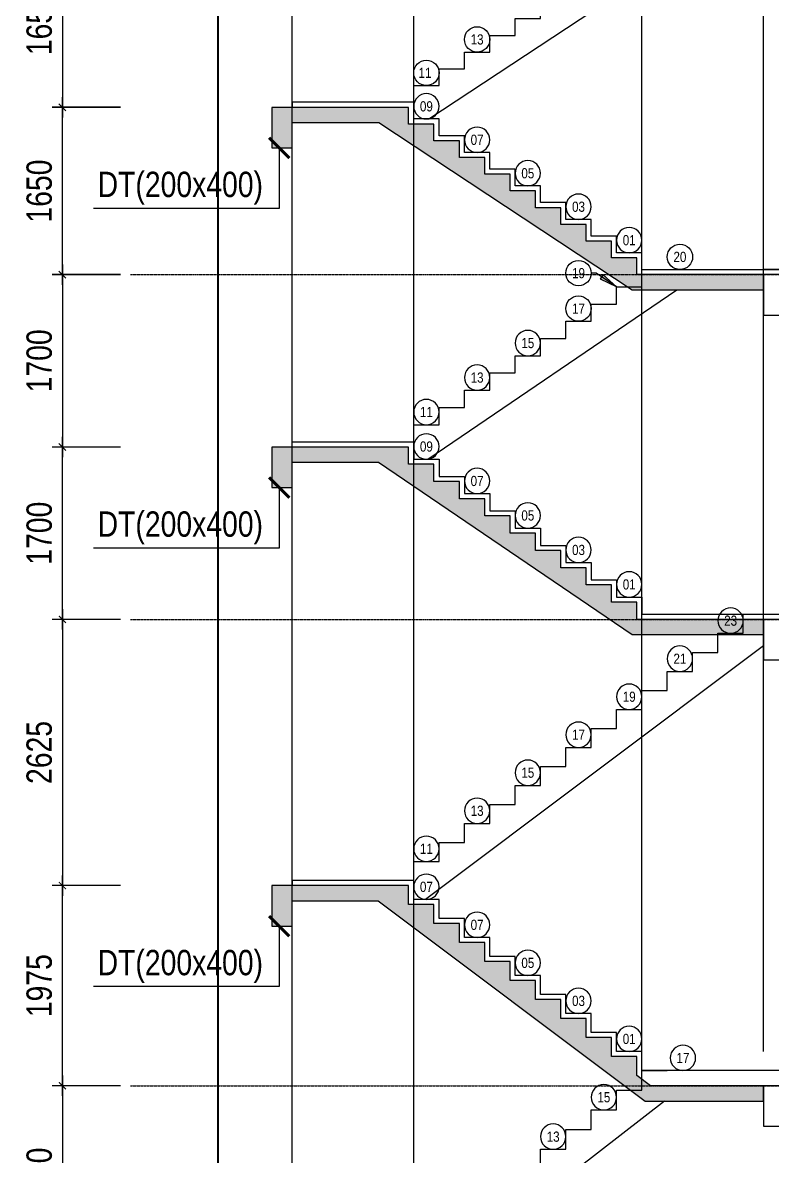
# Model space of a CAD drawing. Header units: millimetres. Extents: x 379264 to 1158416, y -283062 to 356890.
# Drawn here: x 906837 to 910533, y -25434 to -19844 of the extents above; entities that cross this region are included whole.
import ezdxf
from ezdxf.enums import TextEntityAlignment as Align

# ---------------------------------------------------------------- set-up
doc = ezdxf.new("R2010")
doc.units = ezdxf.units.MM
for name, pattern in [('BLOCK C - CHI TIET THANG 7 - 15T$0$HIDDEN', [0.375, 0.25, -0.125]), ('CENTER', [2, 1.25, -0.25, 0.25, -0.25]), ('DASHED2', [0.375, 0.25, -0.125])]:
    doc.linetypes.add(name, pattern=pattern)
for name, color, linetype in [('01PM. TEXT A', 3, 'Continuous'), ('05PM. FRAME', 4, 'Continuous'), ('11PM. DIM', 2, 'Continuous'), ('12PM. GRID', 8, 'CENTER'), ('13PM. HATCH', 8, 'Continuous'), ('BLOCK C - CHI TIET THANG 7 - 15T$0$Lat san', 5, 'Continuous'), ('BLOCK C - CHI TIET THANG 7 - 15T$0$Number Step', 94, 'Continuous')]:
    doc.layers.add(name, color=color, linetype=linetype)
doc.styles.add('[PMDC2013]STYLE', font='arial.ttf', dxfattribs={"width": 0.8})
doc.styles.add('BLOCK C - CHI TIET THANG 7 - 15T$0$VNI-HelveC', font='VHELVCN_0.TTF')
doc.styles.add('BLOCK C - CHI TIET THANG 7 - 15T$0$VNI-HelveCB', font='VHELVCB_0.TTF')
doc.dimstyles.new('BLOCK A - CHI TIET THANG 1$0$Dim 50 (A1-A2)', dxfattribs={"dimscale": 50, "dimtxt": 2.5, "dimasz": 0.7, "dimexe": 1, "dimexo": 1, "dimgap": 1, "dimtad": 1, "dimdec": 0, "dimzin": 12, "dimdsep": 46, "dimtxsty": '[PMDC2013]STYLE', "dimblk": 'ARCHTICK', "dimcen": 0, "dimdle": 1, "dimclrd": 2, "dimclre": 2, "dimclrt": 4, "dimadec": 0, "dimazin": 0, "dimtfac": 1, "dimtdec": 0, "dimtix": 1, "dimtmove": 2, "dimatfit": 3, "dimldrblk": 'ARCHTICK', "dimfxl": 1, "dimtolj": 1, "dimtzin": 0, "dimarcsym": 0})
doc.dimstyles.new('BLOCK C - CHI TIET THANG 7 - 15T$0$Dim 50 (A1-A2)', dxfattribs={"dimscale": 50, "dimtxt": 2, "dimasz": 0.7, "dimexe": 0, "dimexo": 1, "dimgap": 1, "dimtad": 1, "dimdec": 0, "dimzin": 12, "dimdsep": 46, "dimtxsty": 'BLOCK C - CHI TIET THANG 7 - 15T$0$VNI-HelveC', "dimblk": 'BLOCK C - CHI TIET THANG 7 - 15T$0$_Dot', "dimcen": 1, "dimclrd": 256, "dimclre": 256, "dimclrt": 3, "dimadec": 0, "dimazin": 0, "dimtfac": 1, "dimtdec": 0, "dimtix": 1, "dimtmove": 2, "dimatfit": 3, "dimldrblk": 'BLOCK C - CHI TIET THANG 7 - 15T$0$HTT Arrow 30', "dimfxl": 1, "dimtfill": 1, "dimtolj": 1, "dimtzin": 0, "dimarcsym": 0})
pattern_1 = [(82.5, (739288.878, 49119.328), (-26.803601, 25.1065117), [0, -28.956, 0, -32.385, 0, -30.95625]), (52.5, (739288.88, 49119.33), (-14.17582, 61.854964), [0, -15.621, 0, -26.0985, 0, -10.00125]), (12.5, (739272.31, 49102.76), (41.872487, 42.0249234), [0, -9.525, 0, -34.29, 0, -44.7675]), (2.5, (739272.31, 49102.76), (28.671083, 52.316309), [0, -4.7625, 0, -22.479, 0, -25.7175])]

# ---------------------------------------------------------------- blocks, each defined once
blk = doc.blocks.new('BLOCK C - CHI TIET THANG 7 - 15T$0$Number Step')
at = {"color": 0, "linetype": 'ByBlock'}
blk.add_circle((0, 0), 2.5, dxfattribs=at)
at = {"color": 0, "linetype": 'ByBlock', "lineweight": -2, "style": 'BLOCK C - CHI TIET THANG 7 - 15T$0$VNI-HelveCB'}
blk.add_attdef('TEXT', text='', height=2, dxfattribs=at).set_placement((0, 0), align=Align.MIDDLE)
blk = doc.blocks.new('BLOCK C - CHI TIET THANG 7 - 15T$0$_Dot')
at = {"color": 0, "linetype": 'ByBlock', "lineweight": -2}
blk.add_line((-0.5, 0), (-1, 0), dxfattribs=at)
at = {"color": 0, "linetype": 'ByBlock', "const_width": 0.5}
blk.add_lwpolyline([(-0.25, 0, 1), (0.25, 0, 1)], format="xyb", close=True, dxfattribs=at)
blk = doc.blocks.new('BLOCK C - CHI TIET THANG 7 - 15T$0$HTT Arrow 30')
blk.add_hatch(color=256).paths.add_polyline_path([(-2.5, 0.375), (-2.5, -0.375), (0, 0)])
at = {"color": 0, "linetype": 'ByBlock', "lineweight": -2}
for p, q in [((0, 0), (-2.5, 0.375)), ((-2.5, -0.375), (-2.5, 0.375)), ((0, 0), (-2.5, -0.375))]:
    blk.add_line(p, q, dxfattribs=at)
blk = doc.blocks.new('_ArchTick')
at = {"color": 0, "linetype": 'ByBlock', "const_width": 0.15}
blk.add_lwpolyline([(-0.5, -0.5), (0.5, 0.5)], dxfattribs=at)
blk = doc.blocks.new('*D1022')
at = {"layer": '11PM. DIM', "color": 2, "lineweight": -2, "transparency": 16777216}
for p, q in [((907032.7, -25036.5), (907032.7, -26056.6)), ((907319.1, -25086.5), (906982.7, -25086.5)), ((907319.1, -26006.6), (906982.7, -26006.6))]:
    blk.add_line(p, q, dxfattribs=at)
at = {"layer": 'Defpoints', "color": 0, "transparency": 16777216}
for p in [(907369.1, -25086.5), (907032.7, -26006.6), (907369.1, -26006.6)]:
    blk.add_point(p, dxfattribs=at)
at = {"layer": '11PM. DIM', "color": 2, "lineweight": -2, "transparency": 16777216, "xscale": 35, "yscale": 35, "zscale": 35}
for p, rotation in [((907032.7, -25086.5), 90), ((907032.7, -26006.6), 270)]:
    blk.add_blockref('_ArchTick', p, dxfattribs=dict(at, rotation=rotation))
at = {"layer": '11PM. DIM', "color": 4, "transparency": 16777216, "insert": (906918.9, -25546.6), "char_height": 125, "attachment_point": 5, "rotation": 90, "style": '[PMDC2013]STYLE'}
blk.add_mtext('\\A1;1840', dxfattribs=at)
blk = doc.blocks.new('*D1023')
at = {"layer": '11PM. DIM', "color": 2, "lineweight": -2, "transparency": 16777216}
for p, q in [((907032.7, -25136.5), (907032.7, -24049)), ((907319.1, -24099), (906982.7, -24099)), ((907319.1, -25086.5), (906982.7, -25086.5))]:
    blk.add_line(p, q, dxfattribs=at)
at = {"layer": 'Defpoints', "color": 0, "transparency": 16777216}
for p in [(907032.7, -24099), (907369.1, -24099), (907369.1, -25086.5)]:
    blk.add_point(p, dxfattribs=at)
at = {"layer": '11PM. DIM', "color": 2, "lineweight": -2, "transparency": 16777216, "xscale": 35, "yscale": 35, "zscale": 35}
for p, rotation in [((907032.7, -24099), 90), ((907032.7, -25086.5), 270)]:
    blk.add_blockref('_ArchTick', p, dxfattribs=dict(at, rotation=rotation))
at = {"layer": '11PM. DIM', "color": 4, "transparency": 16777216, "insert": (906918.9, -24592.8), "char_height": 125, "attachment_point": 5, "rotation": 90, "style": '[PMDC2013]STYLE'}
blk.add_mtext('\\A1;1975', dxfattribs=at)
blk = doc.blocks.new('*D1024')
at = {"layer": '11PM. DIM', "color": 2, "lineweight": -2, "transparency": 16777216}
for p, q in [((907032.7, -22736.5), (907032.7, -24149)), ((907319.1, -22786.5), (906982.7, -22786.5)), ((907319.1, -24099), (906982.7, -24099))]:
    blk.add_line(p, q, dxfattribs=at)
at = {"layer": 'Defpoints', "color": 0, "transparency": 16777216}
for p in [(907369.1, -22786.5), (907032.7, -24099), (907369.1, -24099)]:
    blk.add_point(p, dxfattribs=at)
at = {"layer": '11PM. DIM', "color": 2, "lineweight": -2, "transparency": 16777216, "xscale": 35, "yscale": 35, "zscale": 35}
for p, rotation in [((907032.7, -22786.5), 90), ((907032.7, -24099), 270)]:
    blk.add_blockref('_ArchTick', p, dxfattribs=dict(at, rotation=rotation))
at = {"layer": '11PM. DIM', "color": 4, "transparency": 16777216, "insert": (906918.9, -23442.8), "char_height": 125, "attachment_point": 5, "rotation": 90, "style": '[PMDC2013]STYLE'}
blk.add_mtext('\\A1;2625', dxfattribs=at)
blk = doc.blocks.new('*D1025')
at = {"layer": '11PM. DIM', "color": 2, "lineweight": -2, "transparency": 16777216}
for p, q in [((907032.7, -22836.5), (907032.7, -21886.5)), ((907319.1, -21936.5), (906982.7, -21936.5)), ((907319.1, -22786.5), (906982.7, -22786.5))]:
    blk.add_line(p, q, dxfattribs=at)
at = {"layer": 'Defpoints', "color": 0, "transparency": 16777216}
for p in [(907032.7, -21936.5), (907369.1, -21936.5), (907369.1, -22786.5)]:
    blk.add_point(p, dxfattribs=at)
at = {"layer": '11PM. DIM', "color": 2, "lineweight": -2, "transparency": 16777216, "xscale": 35, "yscale": 35, "zscale": 35}
for p, rotation in [((907032.7, -21936.5), 90), ((907032.7, -22786.5), 270)]:
    blk.add_blockref('_ArchTick', p, dxfattribs=dict(at, rotation=rotation))
at = {"layer": '11PM. DIM', "color": 4, "transparency": 16777216, "insert": (906918.9, -22361.5), "char_height": 125, "attachment_point": 5, "rotation": 90, "style": '[PMDC2013]STYLE'}
blk.add_mtext('\\A1;1700', dxfattribs=at)
blk = doc.blocks.new('*D1026')
at = {"layer": '11PM. DIM', "color": 2, "lineweight": -2, "transparency": 16777216}
for p, q in [((907032.7, -21036.5), (907032.7, -21986.5)), ((907319.1, -21086.5), (906982.7, -21086.5)), ((907319.1, -21936.5), (906982.7, -21936.5))]:
    blk.add_line(p, q, dxfattribs=at)
at = {"layer": 'Defpoints', "color": 0, "transparency": 16777216}
for p in [(907369.1, -21086.5), (907032.7, -21936.5), (907369.1, -21936.5)]:
    blk.add_point(p, dxfattribs=at)
at = {"layer": '11PM. DIM', "color": 2, "lineweight": -2, "transparency": 16777216, "xscale": 35, "yscale": 35, "zscale": 35}
for p, rotation in [((907032.7, -21086.5), 90), ((907032.7, -21936.5), 270)]:
    blk.add_blockref('_ArchTick', p, dxfattribs=dict(at, rotation=rotation))
at = {"layer": '11PM. DIM', "color": 4, "transparency": 16777216, "insert": (906918.9, -21511.5), "char_height": 125, "attachment_point": 5, "rotation": 90, "style": '[PMDC2013]STYLE'}
blk.add_mtext('\\A1;1700', dxfattribs=at)
blk = doc.blocks.new('*D1027')
at = {"layer": '11PM. DIM', "color": 2, "lineweight": -2, "transparency": 16777216}
for p, q in [((907032.7, -19386.5), (907032.7, -20311.5)), ((907319.1, -19436.5), (906982.7, -19436.5)), ((907319.1, -20261.5), (906982.7, -20261.5))]:
    blk.add_line(p, q, dxfattribs=at)
at = {"layer": 'Defpoints', "color": 0, "transparency": 16777216}
for p in [(907369.1, -19436.5), (907032.7, -20261.5), (907369.1, -20261.5)]:
    blk.add_point(p, dxfattribs=at)
at = {"layer": '11PM. DIM', "color": 2, "lineweight": -2, "transparency": 16777216, "xscale": 35, "yscale": 35, "zscale": 35}
for p, rotation in [((907032.7, -19436.5), 90), ((907032.7, -20261.5), 270)]:
    blk.add_blockref('_ArchTick', p, dxfattribs=dict(at, rotation=rotation))
at = {"layer": '11PM. DIM', "color": 4, "transparency": 16777216, "insert": (906918.9, -19849), "char_height": 125, "attachment_point": 5, "rotation": 90, "style": '[PMDC2013]STYLE'}
blk.add_mtext('\\A1;1650', dxfattribs=at)
blk = doc.blocks.new('*D1028')
at = {"layer": '11PM. DIM', "color": 2, "lineweight": -2, "transparency": 16777216}
for p, q in [((907032.7, -21136.8), (907032.7, -20212)), ((907319.1, -20262), (906982.7, -20262)), ((907319.1, -21086.8), (906982.7, -21086.8))]:
    blk.add_line(p, q, dxfattribs=at)
at = {"layer": 'Defpoints', "color": 0, "transparency": 16777216}
for p in [(907032.7, -20262), (907369.1, -20262), (907369.1, -21086.8)]:
    blk.add_point(p, dxfattribs=at)
at = {"layer": '11PM. DIM', "color": 2, "lineweight": -2, "transparency": 16777216, "xscale": 35, "yscale": 35, "zscale": 35}
for p, rotation in [((907032.7, -20262), 90), ((907032.7, -21086.8), 270)]:
    blk.add_blockref('_ArchTick', p, dxfattribs=dict(at, rotation=rotation))
at = {"layer": '11PM. DIM', "color": 4, "transparency": 16777216, "insert": (906918.9, -20674.4), "char_height": 125, "attachment_point": 5, "rotation": 90, "style": '[PMDC2013]STYLE'}
blk.add_mtext('\\A1;1650', dxfattribs=at)

msp = doc.modelspace()

# ---------------------------------------------------------------- hatches: boundary and pattern name
at = {"layer": '13PM. HATCH'}
h = msp.add_hatch(dxfattribs=at)
h.set_pattern_fill('AR-SAND', color=256, scale=0.75, angle=45, style=0)
h.set_pattern_definition(pattern_1)
h.paths.add_polyline_path([(908164.84, -20336.55), (908592.32, -20336.55), (909842.32, -21161.55), (910489.84, -21161.55), (910489.84, -21086.55), (909864.84, -21086.55), (909864.84, -21004.05), (909739.84, -21004.05), (909739.84, -20921.55), (909614.84, -20921.55), (909614.84, -20839.05), (909489.84, -20839.05), (909489.84, -20756.55), (909364.84, -20756.55), (909364.84, -20674.05), (909239.84, -20674.05), (909239.84, -20591.55), (909114.84, -20591.55), (909114.84, -20509.05), (908989.84, -20509.05), (908989.84, -20426.55), (908864.84, -20426.55), (908864.84, -20344.05), (908739.84, -20344.05), (908739.84, -20261.55), (908164.84, -20261.55), (908064.84, -20261.55), (908064.84, -20461.55), (908164.84, -20461.55)])
h = msp.add_hatch(dxfattribs=at)
h.set_pattern_fill('AR-SAND', color=256, scale=0.75, angle=45, style=0)
h.set_pattern_definition(pattern_1)
h.paths.add_polyline_path([(908164.84, -22011.55), (908591.76, -22011.55), (909841.76, -22861.55), (910489.84, -22861.55), (910489.84, -22786.55), (909864.84, -22786.55), (909864.84, -22701.55), (909739.84, -22701.55), (909739.84, -22616.55), (909614.84, -22616.55), (909614.84, -22531.55), (909489.84, -22531.55), (909489.84, -22446.55), (909364.84, -22446.55), (909364.84, -22361.55), (909239.84, -22361.55), (909239.84, -22276.55), (909114.84, -22276.55), (909114.84, -22191.55), (908989.84, -22191.55), (908989.84, -22106.55), (908864.84, -22106.55), (908864.84, -22021.55), (908739.84, -22021.55), (908739.84, -21936.55), (908064.84, -21936.55), (908064.84, -22136.55), (908164.84, -22136.55)])
h = msp.add_hatch(dxfattribs=at)
h.set_pattern_fill('AR-SAND', color=256, scale=0.75, angle=45, style=0)
h.set_pattern_definition(pattern_1)
h.paths.add_polyline_path([(908164.84, -24174.05), (908589.84, -24174.05), (909906.51, -25161.55), (910489.84, -25161.55), (910489.84, -25086.55), (909989.84, -25086.55), (909931.51, -25086.55), (909864.84, -25036.55), (909864.84, -24942.8), (909739.84, -24942.8), (909739.84, -24849.05), (909614.84, -24849.05), (909614.84, -24755.3), (909489.84, -24755.3), (909489.84, -24661.55), (909364.84, -24661.55), (909364.84, -24567.8), (909239.84, -24567.8), (909239.84, -24474.05), (909114.84, -24474.05), (909114.84, -24380.3), (908989.84, -24380.3), (908989.84, -24286.55), (908864.84, -24286.55), (908864.84, -24192.8), (908739.84, -24192.8), (908739.84, -24099.05), (908064.84, -24099.05), (908064.84, -24299.05), (908164.84, -24299.05)])

# ---------------------------------------------------------------- linework, layer by layer
at = {"linetype": 'BLOCK C - CHI TIET THANG 7 - 15T$0$HIDDEN', "ltscale": 10, "const_width": 10}
msp.add_lwpolyline([(911310.62, -27078.5), (911310.62, -18978.21), (907799.82, -18978.09), (907799.82, -27084.53)], close=True, dxfattribs=at)
at = {"layer": '05PM. FRAME', "ltscale": 0.25}
for points in [[(908164.84, -20336.55), (908592.32, -20336.55), (909842.32, -21161.55), (910489.84, -21161.55), (910489.84, -21086.55), (909864.84, -21086.55), (909864.84, -21004.05), (909739.84, -21004.05), (909739.84, -20921.55), (909614.84, -20921.55), (909614.84, -20839.05), (909489.84, -20839.05), (909489.84, -20756.55), (909364.84, -20756.55), (909364.84, -20674.05), (909239.84, -20674.05), (909239.84, -20591.55), (909114.84, -20591.55), (909114.84, -20509.05), (908989.84, -20509.05), (908989.84, -20426.55), (908864.84, -20426.55), (908864.84, -20344.05), (908739.84, -20344.05), (908739.84, -20261.55), (908164.84, -20261.55), (908064.84, -20261.55), (908064.84, -20461.55), (908164.84, -20461.55), (908164.84, -20336.55)], [(911310.62, -21086.68), (910489.84, -21086.68), (910489.84, -21286.47), (910615.11, -21286.47), (910615.11, -21201.68), (911310.62, -21201.68)], [(908164.84, -22011.55), (908591.76, -22011.55), (909841.76, -22861.55), (910489.84, -22861.55), (910489.84, -22786.55), (909864.84, -22786.55), (909864.84, -22701.55), (909739.84, -22701.55), (909739.84, -22616.55), (909614.84, -22616.55), (909614.84, -22531.55), (909489.84, -22531.55), (909489.84, -22446.55), (909364.84, -22446.55), (909364.84, -22361.55), (909239.84, -22361.55), (909239.84, -22276.55), (909114.84, -22276.55), (909114.84, -22191.55), (908989.84, -22191.55), (908989.84, -22106.55), (908864.84, -22106.55), (908864.84, -22021.55), (908739.84, -22021.55), (908739.84, -21936.55), (908064.84, -21936.55), (908064.84, -22136.55), (908164.84, -22136.55), (908164.84, -22011.55)], [(911310.62, -22786.55), (910489.84, -22786.55), (910489.84, -22986.34), (910615.11, -22986.34), (910615.11, -22901.55), (911310.62, -22901.55)], [(908164.84, -24174.05), (908589.84, -24174.05), (909906.51, -25161.55), (910489.84, -25161.55), (910489.84, -25086.55), (909989.84, -25086.55), (909931.51, -25086.55), (909864.84, -25036.55), (909864.84, -24942.8), (909739.84, -24942.8), (909739.84, -24849.05), (909614.84, -24849.05), (909614.84, -24755.3), (909489.84, -24755.3), (909489.84, -24661.55), (909364.84, -24661.55), (909364.84, -24567.8), (909239.84, -24567.8), (909239.84, -24474.05), (909114.84, -24474.05), (909114.84, -24380.3), (908989.84, -24380.3), (908989.84, -24286.55), (908864.84, -24286.55), (908864.84, -24192.8), (908739.84, -24192.8), (908739.84, -24099.05), (908064.84, -24099.05), (908064.84, -24299.05), (908164.84, -24299.05), (908164.84, -24174.05)], [(911310.62, -25086.55), (910489.84, -25086.55), (910489.84, -25286.34), (910615.11, -25286.34), (910615.11, -25201.55), (911310.62, -25201.55)]]:
    msp.add_lwpolyline(points, dxfattribs=at)
at = {"layer": '12PM. GRID', "linetype": 'DASHED2', "ltscale": 3}
for p, q in [((908764.84, -27143.69), (908764.84, -15230.21)), ((909889.84, -24917.8), (909889.84, -15230.21)), ((910489.84, -24917.8), (910489.84, -15230.21)), ((908164.84, -27143.69), (908164.84, -16986.56))]:
    msp.add_line(p, q, dxfattribs=at)
at = {"layer": '12PM. GRID', "ltscale": 3}
for p, q in [((907369.08, -21086.68), (912870.09, -21086.68)), ((907369.08, -22786.55), (912870.09, -22786.55)), ((907369.08, -25086.55), (912870.09, -25086.55))]:
    msp.add_line(p, q, dxfattribs=at)
at = {"layer": '13PM. HATCH'}
for points in [[(908764.84, -20236.55), (908764.84, -20154.05), (908889.84, -20154.05), (908889.84, -20071.55), (909014.84, -20071.55), (909014.84, -19989.05), (909139.84, -19989.05), (909139.84, -19906.55), (909264.84, -19906.55), (909264.84, -19824.05), (909389.84, -19824.05), (909389.84, -19741.55), (909514.84, -19741.55), (909514.84, -19659.05), (909639.84, -19659.05), (909639.84, -19576.55), (909764.84, -19576.55), (909764.84, -19494.05), (909889.84, -19494.05), (909889.84, -19411.55), (910014.84, -19411.55)], [(908838.87, -20319.05), (910062.36, -19511.55)], [(909889.84, -21061.55), (909889.84, -20979.05), (909764.84, -20979.05), (909764.84, -20896.55), (909639.84, -20896.55), (909639.84, -20814.05), (909514.84, -20814.05), (909514.84, -20731.55), (909389.84, -20731.55), (909389.84, -20649.05), (909264.84, -20649.05), (909264.84, -20566.55), (909139.84, -20566.55), (909139.84, -20484.05), (909014.84, -20484.05), (909014.84, -20401.55), (908889.84, -20401.55), (908889.84, -20319.05), (908764.84, -20319.05), (908764.84, -20236.55), (908164.84, -20236.55), (908164.84, -20261.55)], [(908764.84, -21911.55), (908764.84, -21826.55), (908889.84, -21826.55), (908889.84, -21741.55), (909014.84, -21741.55), (909014.84, -21656.55), (909139.84, -21656.55), (909139.84, -21571.55), (909264.84, -21571.55), (909264.84, -21486.55), (909389.84, -21486.55), (909389.84, -21401.55), (909514.84, -21401.55), (909514.84, -21316.55), (909639.84, -21316.55), (909639.84, -21231.55), (909764.84, -21231.55), (909764.84, -21146.55), (909889.84, -21146.55), (909889.84, -21061.55), (910014.84, -21061.55)], [(909889.84, -21061.55), (911392.36, -21061.55)], [(908834.98, -21996.55), (910062.92, -21161.55)], [(908164.84, -21936.55), (908164.84, -21911.55), (908764.84, -21911.55), (908764.84, -21996.55), (908889.84, -21996.55), (908889.84, -22081.55), (909014.84, -22081.55), (909014.84, -22166.55), (909139.84, -22166.55), (909139.84, -22251.55), (909264.84, -22251.55), (909264.84, -22336.55), (909389.84, -22336.55), (909389.84, -22421.55), (909514.84, -22421.55), (909514.84, -22506.55), (909639.84, -22506.55), (909639.84, -22591.55), (909764.84, -22591.55), (909764.84, -22676.55), (909889.84, -22676.55), (909889.84, -22761.55), (911392.36, -22761.55)], [(908764.84, -24074.05), (908764.84, -23980.3), (908889.84, -23980.3), (908889.84, -23886.55), (909014.84, -23886.55), (909014.84, -23792.8), (909139.84, -23792.8), (909139.84, -23699.05), (909264.84, -23699.05), (909264.84, -23605.3), (909389.84, -23605.3), (909389.84, -23511.55), (909514.84, -23511.55), (909514.84, -23417.8), (909639.84, -23417.8), (909639.84, -23324.05), (909764.84, -23324.05), (909764.84, -23230.3), (909889.84, -23230.3), (909889.84, -23136.55), (910014.84, -23136.55), (910014.84, -23042.8), (910139.84, -23042.8), (910139.84, -22949.05), (910264.84, -22949.05), (910264.84, -22855.3), (910389.84, -22855.3), (910389.84, -22761.55), (910514.84, -22761.55)], [(910489.84, -22917.8), (908823.17, -24167.8)], [(911310.62, -25011.55), (909889.84, -25011.55), (909889.84, -24917.8), (909764.84, -24917.8), (909764.84, -24824.05), (909639.84, -24824.05), (909639.84, -24730.3), (909514.84, -24730.3), (909514.84, -24636.55), (909389.84, -24636.55), (909389.84, -24542.8), (909264.84, -24542.8), (909264.84, -24449.05), (909139.84, -24449.05), (909139.84, -24355.3), (909014.84, -24355.3), (909014.84, -24261.55), (908889.84, -24261.55), (908889.84, -24167.8), (908764.84, -24167.8), (908764.84, -24074.05), (908164.84, -24074.05), (908164.84, -24099.05)], [(908764.84, -25982.13), (908764.84, -25885.07), (908889.84, -25885.07), (908889.84, -25788.02), (909014.84, -25788.02), (909014.84, -25690.96), (909139.84, -25690.96), (909139.84, -25593.9), (909264.84, -25593.9), (909264.84, -25496.84), (909389.84, -25496.84), (909389.84, -25399.78), (909514.84, -25399.78), (909514.84, -25302.72), (909639.84, -25302.72), (909639.84, -25205.66), (909764.84, -25205.66), (909764.84, -25108.6), (909889.84, -25108.6), (909889.84, -25011.55), (910014.84, -25011.55)], [(910001.14, -25161.55), (908819.33, -26079.19)]]:
    msp.add_lwpolyline(points, dxfattribs=at)
at = {"layer": 'BLOCK C - CHI TIET THANG 7 - 15T$0$Lat san'}
msp.add_lwpolyline([(911339.84, -21061.55), (910489.84, -21061.55)], dxfattribs=at)

# ---------------------------------------------------------------- block references
at = {"layer": 'BLOCK C - CHI TIET THANG 7 - 15T$0$Number Step'}
for p, xscale, yscale, zscale, values in [((909077.34, -19926.55), 25.00000000000006, 25.00000000000006, 25.00000000000006, {'TEXT': '13'}), ((910077.34, -20999.05), 25.00000000000014, 25.00000000000014, 25.00000000000014, {'TEXT': '20'}), ((909577.34, -21079.05), 25.00000000000014, 25.00000000000014, 25.00000000000014, {'TEXT': '19'}), ((909577.34, -21254.05), 25.00000000000014, 25.00000000000014, 25.00000000000014, {'TEXT': '17'})]:
    msp.add_blockref('BLOCK C - CHI TIET THANG 7 - 15T$0$Number Step', p, dxfattribs=dict(at, xscale=xscale, yscale=yscale, zscale=zscale)).add_auto_attribs(values)
ref = msp.add_blockref('BLOCK C - CHI TIET THANG 7 - 15T$0$Number Step', (908827.34, -20091.55), dxfattribs=dict(at, xscale=25.00000000000006, yscale=25.00000000000006, zscale=25.00000000000006))
ref.add_attrib('TEXT', '11', dxfattribs={"layer": '0', "color": 0, "linetype": 'ByBlock', "lineweight": -2, "height": 50, "style": 'BLOCK C - CHI TIET THANG 7 - 15T$0$VNI-HelveCB'}).set_placement((908820.41, -20091.55), align=Align.MIDDLE)
ref = msp.add_blockref('BLOCK C - CHI TIET THANG 7 - 15T$0$Number Step', (908827.33, -20256.55), dxfattribs=dict(at, xscale=-25.00000000000006, yscale=25.00000000000006, zscale=25.00000000000001))
ref.add_attrib('TEXT', '09', dxfattribs={"layer": '0', "color": 0, "linetype": 'ByBlock', "lineweight": -2, "height": 50, "style": 'BLOCK C - CHI TIET THANG 7 - 15T$0$VNI-HelveCB'}).set_placement((908827.33, -20256.55), align=Align.MIDDLE)
ref = msp.add_blockref('BLOCK C - CHI TIET THANG 7 - 15T$0$Number Step', (909077.34, -20421.55), dxfattribs=dict(at, xscale=-25.00000000000006, yscale=25.00000000000006, zscale=25.00000000000001))
ref.add_attrib('TEXT', '07', dxfattribs={"layer": '0', "color": 0, "linetype": 'ByBlock', "lineweight": -2, "height": 50, "style": 'BLOCK C - CHI TIET THANG 7 - 15T$0$VNI-HelveCB'}).set_placement((909077.34, -20421.55), align=Align.MIDDLE)
ref = msp.add_blockref('BLOCK C - CHI TIET THANG 7 - 15T$0$Number Step', (909327.34, -20586.55), dxfattribs=dict(at, xscale=-25.00000000000006, yscale=25.00000000000006, zscale=25.00000000000001))
ref.add_attrib('TEXT', '05', dxfattribs={"layer": '0', "color": 0, "linetype": 'ByBlock', "lineweight": -2, "height": 50, "style": 'BLOCK C - CHI TIET THANG 7 - 15T$0$VNI-HelveCB'}).set_placement((909327.34, -20586.55), align=Align.MIDDLE)
ref = msp.add_blockref('BLOCK C - CHI TIET THANG 7 - 15T$0$Number Step', (909577.34, -20751.55), dxfattribs=dict(at, xscale=-25.00000000000006, yscale=25.00000000000006, zscale=25.00000000000001))
ref.add_attrib('TEXT', '03', dxfattribs={"layer": '0', "color": 0, "linetype": 'ByBlock', "lineweight": -2, "height": 50, "style": 'BLOCK C - CHI TIET THANG 7 - 15T$0$VNI-HelveCB'}).set_placement((909577.34, -20751.55), align=Align.MIDDLE)
ref = msp.add_blockref('BLOCK C - CHI TIET THANG 7 - 15T$0$Number Step', (909827.34, -20916.55), dxfattribs=dict(at, xscale=-25.00000000000006, yscale=25.00000000000006, zscale=25.00000000000001))
ref.add_attrib('TEXT', '01', dxfattribs={"layer": '0', "color": 0, "linetype": 'ByBlock', "lineweight": -2, "height": 50, "style": 'BLOCK C - CHI TIET THANG 7 - 15T$0$VNI-HelveCB'}).set_placement((909827.34, -20916.55), align=Align.MIDDLE)
ref = msp.add_blockref('BLOCK C - CHI TIET THANG 7 - 15T$0$Number Step', (909327.34, -21424.05), dxfattribs=dict(at, xscale=-25.00000000000011, yscale=25.00000000000011, zscale=25))
ref.add_attrib('TEXT', '15', dxfattribs={"layer": '0', "color": 0, "linetype": 'ByBlock', "lineweight": -2, "height": 50, "style": 'BLOCK C - CHI TIET THANG 7 - 15T$0$VNI-HelveCB'}).set_placement((909327.34, -21424.05), align=Align.MIDDLE)
ref = msp.add_blockref('BLOCK C - CHI TIET THANG 7 - 15T$0$Number Step', (909077.34, -21594.05), dxfattribs=dict(at, xscale=-25.00000000000011, yscale=25.00000000000011, zscale=25))
ref.add_attrib('TEXT', '13', dxfattribs={"layer": '0', "color": 0, "linetype": 'ByBlock', "lineweight": -2, "height": 50, "style": 'BLOCK C - CHI TIET THANG 7 - 15T$0$VNI-HelveCB'}).set_placement((909077.34, -21594.05), align=Align.MIDDLE)
ref = msp.add_blockref('BLOCK C - CHI TIET THANG 7 - 15T$0$Number Step', (908827.34, -21764.05), dxfattribs=dict(at, xscale=-25.00000000000011, yscale=25.00000000000011, zscale=25))
ref.add_attrib('TEXT', '11', dxfattribs={"layer": '0', "color": 0, "linetype": 'ByBlock', "lineweight": -2, "height": 50, "style": 'BLOCK C - CHI TIET THANG 7 - 15T$0$VNI-HelveCB'}).set_placement((908827.34, -21764.05), align=Align.MIDDLE)
ref = msp.add_blockref('BLOCK C - CHI TIET THANG 7 - 15T$0$Number Step', (908827.34, -21934.05), dxfattribs=dict(at, xscale=-25.00000000000011, yscale=25.00000000000011, zscale=25))
ref.add_attrib('TEXT', '09', dxfattribs={"layer": '0', "color": 0, "linetype": 'ByBlock', "lineweight": -2, "height": 50, "style": 'BLOCK C - CHI TIET THANG 7 - 15T$0$VNI-HelveCB'}).set_placement((908827.34, -21934.05), align=Align.MIDDLE)
ref = msp.add_blockref('BLOCK C - CHI TIET THANG 7 - 15T$0$Number Step', (909077.34, -22104.05), dxfattribs=dict(at, xscale=-25.00000000000011, yscale=25.00000000000011, zscale=25))
ref.add_attrib('TEXT', '07', dxfattribs={"layer": '0', "color": 0, "linetype": 'ByBlock', "lineweight": -2, "height": 50, "style": 'BLOCK C - CHI TIET THANG 7 - 15T$0$VNI-HelveCB'}).set_placement((909077.34, -22104.05), align=Align.MIDDLE)
ref = msp.add_blockref('BLOCK C - CHI TIET THANG 7 - 15T$0$Number Step', (909327.34, -22274.05), dxfattribs=dict(at, xscale=-25.00000000000011, yscale=25.00000000000011, zscale=25))
ref.add_attrib('TEXT', '05', dxfattribs={"layer": '0', "color": 0, "linetype": 'ByBlock', "lineweight": -2, "height": 50, "style": 'BLOCK C - CHI TIET THANG 7 - 15T$0$VNI-HelveCB'}).set_placement((909327.34, -22274.05), align=Align.MIDDLE)
ref = msp.add_blockref('BLOCK C - CHI TIET THANG 7 - 15T$0$Number Step', (909577.34, -22444.05), dxfattribs=dict(at, xscale=-25.00000000000011, yscale=25.00000000000011, zscale=25))
ref.add_attrib('TEXT', '03', dxfattribs={"layer": '0', "color": 0, "linetype": 'ByBlock', "lineweight": -2, "height": 50, "style": 'BLOCK C - CHI TIET THANG 7 - 15T$0$VNI-HelveCB'}).set_placement((909577.34, -22444.05), align=Align.MIDDLE)
ref = msp.add_blockref('BLOCK C - CHI TIET THANG 7 - 15T$0$Number Step', (909827.34, -22614.05), dxfattribs=dict(at, xscale=-25.00000000000011, yscale=25.00000000000011, zscale=25))
ref.add_attrib('TEXT', '01', dxfattribs={"layer": '0', "color": 0, "linetype": 'ByBlock', "lineweight": -2, "height": 50, "style": 'BLOCK C - CHI TIET THANG 7 - 15T$0$VNI-HelveCB'}).set_placement((909827.34, -22614.05), align=Align.MIDDLE)
ref = msp.add_blockref('BLOCK C - CHI TIET THANG 7 - 15T$0$Number Step', (910327.34, -22792.8), dxfattribs=dict(at, xscale=-25.00000000000011, yscale=25.00000000000011, zscale=25))
ref.add_attrib('TEXT', '23', dxfattribs={"layer": '0', "color": 0, "linetype": 'ByBlock', "lineweight": -2, "height": 50, "style": 'BLOCK C - CHI TIET THANG 7 - 15T$0$VNI-HelveCB'}).set_placement((910327.34, -22792.8), align=Align.MIDDLE)
ref = msp.add_blockref('BLOCK C - CHI TIET THANG 7 - 15T$0$Number Step', (910077.34, -22980.3), dxfattribs=dict(at, xscale=-25.00000000000011, yscale=25.00000000000011, zscale=25))
ref.add_attrib('TEXT', '21', dxfattribs={"layer": '0', "color": 0, "linetype": 'ByBlock', "lineweight": -2, "height": 50, "style": 'BLOCK C - CHI TIET THANG 7 - 15T$0$VNI-HelveCB'}).set_placement((910077.34, -22980.3), align=Align.MIDDLE)
ref = msp.add_blockref('BLOCK C - CHI TIET THANG 7 - 15T$0$Number Step', (909827.34, -23167.8), dxfattribs=dict(at, xscale=-25.00000000000011, yscale=25.00000000000011, zscale=25))
ref.add_attrib('TEXT', '19', dxfattribs={"layer": '0', "color": 0, "linetype": 'ByBlock', "lineweight": -2, "height": 50, "style": 'BLOCK C - CHI TIET THANG 7 - 15T$0$VNI-HelveCB'}).set_placement((909827.34, -23167.8), align=Align.MIDDLE)
ref = msp.add_blockref('BLOCK C - CHI TIET THANG 7 - 15T$0$Number Step', (909577.34, -23355.3), dxfattribs=dict(at, xscale=-25.00000000000011, yscale=25.00000000000011, zscale=25))
ref.add_attrib('TEXT', '17', dxfattribs={"layer": '0', "color": 0, "linetype": 'ByBlock', "lineweight": -2, "height": 50, "style": 'BLOCK C - CHI TIET THANG 7 - 15T$0$VNI-HelveCB'}).set_placement((909577.34, -23355.3), align=Align.MIDDLE)
ref = msp.add_blockref('BLOCK C - CHI TIET THANG 7 - 15T$0$Number Step', (909327.34, -23542.8), dxfattribs=dict(at, xscale=-25.00000000000011, yscale=25.00000000000011, zscale=25))
ref.add_attrib('TEXT', '15', dxfattribs={"layer": '0', "color": 0, "linetype": 'ByBlock', "lineweight": -2, "height": 50, "style": 'BLOCK C - CHI TIET THANG 7 - 15T$0$VNI-HelveCB'}).set_placement((909327.34, -23542.8), align=Align.MIDDLE)
ref = msp.add_blockref('BLOCK C - CHI TIET THANG 7 - 15T$0$Number Step', (909077.34, -23730.3), dxfattribs=dict(at, xscale=-25.00000000000011, yscale=25.00000000000011, zscale=25))
ref.add_attrib('TEXT', '13', dxfattribs={"layer": '0', "color": 0, "linetype": 'ByBlock', "lineweight": -2, "height": 50, "style": 'BLOCK C - CHI TIET THANG 7 - 15T$0$VNI-HelveCB'}).set_placement((909077.34, -23730.3), align=Align.MIDDLE)
ref = msp.add_blockref('BLOCK C - CHI TIET THANG 7 - 15T$0$Number Step', (908827.34, -23917.8), dxfattribs=dict(at, xscale=-25.00000000000011, yscale=25.00000000000011, zscale=25))
ref.add_attrib('TEXT', '11', dxfattribs={"layer": '0', "color": 0, "linetype": 'ByBlock', "lineweight": -2, "height": 50, "style": 'BLOCK C - CHI TIET THANG 7 - 15T$0$VNI-HelveCB'}).set_placement((908827.34, -23917.8), align=Align.MIDDLE)
ref = msp.add_blockref('BLOCK C - CHI TIET THANG 7 - 15T$0$Number Step', (908827.34, -24105.3), dxfattribs=dict(at, xscale=-25.00000000000011, yscale=25.00000000000011, zscale=25))
ref.add_attrib('TEXT', '07', dxfattribs={"layer": '0', "color": 0, "linetype": 'ByBlock', "lineweight": -2, "height": 50, "style": 'BLOCK C - CHI TIET THANG 7 - 15T$0$VNI-HelveCB'}).set_placement((908827.34, -24105.3), align=Align.MIDDLE)
ref = msp.add_blockref('BLOCK C - CHI TIET THANG 7 - 15T$0$Number Step', (909077.34, -24292.8), dxfattribs=dict(at, xscale=-25.00000000000011, yscale=25.00000000000011, zscale=25))
ref.add_attrib('TEXT', '07', dxfattribs={"layer": '0', "color": 0, "linetype": 'ByBlock', "lineweight": -2, "height": 50, "style": 'BLOCK C - CHI TIET THANG 7 - 15T$0$VNI-HelveCB'}).set_placement((909077.34, -24292.8), align=Align.MIDDLE)
ref = msp.add_blockref('BLOCK C - CHI TIET THANG 7 - 15T$0$Number Step', (909327.34, -24480.3), dxfattribs=dict(at, xscale=-25.00000000000011, yscale=25.00000000000011, zscale=25))
ref.add_attrib('TEXT', '05', dxfattribs={"layer": '0', "color": 0, "linetype": 'ByBlock', "lineweight": -2, "height": 50, "style": 'BLOCK C - CHI TIET THANG 7 - 15T$0$VNI-HelveCB'}).set_placement((909327.34, -24480.3), align=Align.MIDDLE)
ref = msp.add_blockref('BLOCK C - CHI TIET THANG 7 - 15T$0$Number Step', (909577.34, -24667.8), dxfattribs=dict(at, xscale=-25.00000000000011, yscale=25.00000000000011, zscale=25))
ref.add_attrib('TEXT', '03', dxfattribs={"layer": '0', "color": 0, "linetype": 'ByBlock', "lineweight": -2, "height": 50, "style": 'BLOCK C - CHI TIET THANG 7 - 15T$0$VNI-HelveCB'}).set_placement((909577.34, -24667.8), align=Align.MIDDLE)
ref = msp.add_blockref('BLOCK C - CHI TIET THANG 7 - 15T$0$Number Step', (909827.34, -24855.3), dxfattribs=dict(at, xscale=-25.00000000000011, yscale=25.00000000000011, zscale=25))
ref.add_attrib('TEXT', '01', dxfattribs={"layer": '0', "color": 0, "linetype": 'ByBlock', "lineweight": -2, "height": 50, "style": 'BLOCK C - CHI TIET THANG 7 - 15T$0$VNI-HelveCB'}).set_placement((909827.34, -24855.3), align=Align.MIDDLE)
ref = msp.add_blockref('BLOCK C - CHI TIET THANG 7 - 15T$0$Number Step', (910092.39, -24949.05), dxfattribs=dict(at, xscale=-25.00000000000011, yscale=25.00000000000011, zscale=25))
ref.add_attrib('TEXT', '17', dxfattribs={"layer": '0', "color": 0, "linetype": 'ByBlock', "lineweight": -2, "height": 50, "style": 'BLOCK C - CHI TIET THANG 7 - 15T$0$VNI-HelveCB'}).set_placement((910092.39, -24949.05), align=Align.MIDDLE)
ref = msp.add_blockref('BLOCK C - CHI TIET THANG 7 - 15T$0$Number Step', (909702.34, -25143.16), dxfattribs=dict(at, xscale=-25.00000000000011, yscale=25.00000000000011, zscale=25))
ref.add_attrib('TEXT', '15', dxfattribs={"layer": '0', "color": 0, "linetype": 'ByBlock', "lineweight": -2, "height": 50, "style": 'BLOCK C - CHI TIET THANG 7 - 15T$0$VNI-HelveCB'}).set_placement((909702.34, -25143.16), align=Align.MIDDLE)
ref = msp.add_blockref('BLOCK C - CHI TIET THANG 7 - 15T$0$Number Step', (909452.34, -25337.28), dxfattribs=dict(at, xscale=-25.00000000000011, yscale=25.00000000000011, zscale=25))
ref.add_attrib('TEXT', '13', dxfattribs={"layer": '0', "color": 0, "linetype": 'ByBlock', "lineweight": -2, "height": 50, "style": 'BLOCK C - CHI TIET THANG 7 - 15T$0$VNI-HelveCB'}).set_placement((909452.34, -25337.28), align=Align.MIDDLE)

# ---------------------------------------------------------------- texts
at = {"layer": '01PM. TEXT A', "style": '[PMDC2013]STYLE', "width": 0.8}
for p in [(907206.54, -20703.95, -0.01), (907206.54, -22378.95, -0.01), (907206.54, -24541.45, -0.01)]:
    msp.add_text('DT(200x400)', height=125, dxfattribs=at).set_placement(p)

# ---------------------------------------------------------------- dimensions: what is measured, and where the dimension line sits
at = {"layer": '11PM. DIM'}
for base, p1, p2, angle, picture, middle in [((907032.71, -20261.55), (907369.08, -19436.55), (907369.08, -20261.55), 90, '*D1027', (906918.89, -19849.05)), ((907032.71, -20262.05), (907369.08, -21086.82), (907369.08, -20262.05), 270, '*D1028', (906918.89, -20674.43)), ((907032.71, -21936.55), (907369.08, -21086.55), (907369.08, -21936.55), 90, '*D1026', (906918.89, -21511.55)), ((907032.71, -21936.55), (907369.08, -22786.55), (907369.08, -21936.55), 270, '*D1025', (906918.89, -22361.55)), ((907032.71, -24099.05), (907369.08, -22786.55), (907369.08, -24099.05), 90, '*D1024', (906918.89, -23442.8)), ((907032.71, -24099.05), (907369.08, -25086.55), (907369.08, -24099.05), 270, '*D1023', (906918.89, -24592.8)), ((907032.71, -26006.63), (907369.08, -25086.55), (907369.08, -26006.63), 90, '*D1022', (906918.89, -25546.59))]:
    dim = msp.add_linear_dim(base=base, p1=p1, p2=p2, angle=angle, dimstyle='BLOCK A - CHI TIET THANG 1$0$Dim 50 (A1-A2)', override={"dimlfac": 2}, dxfattribs=at)
    dim.commit()
    dim.dimension.update_dxf_attribs({"geometry": picture, "text_midpoint": middle})

# ---------------------------------------------------------------- leaders
for points in [[(908101.58, -20461.55), (908101.58, -20760.05), (907186.11, -20760.05)], [(908101.58, -22136.55), (908101.58, -22435.05), (907186.11, -22435.05)], [(908101.58, -24299.05), (908101.58, -24597.55), (907186.11, -24597.55)]]:
    msp.add_leader(points, dimstyle='BLOCK A - CHI TIET THANG 1$0$Dim 50 (A1-A2)', override={"dimasz": 2, "dimlfac": 2}, dxfattribs=at)
at = {"layer": 'BLOCK C - CHI TIET THANG 7 - 15T$0$Number Step'}
msp.add_leader([(909764.84, -21146.55), (909664.84, -21079.05), (909639.84, -21079.05)], dimstyle='BLOCK C - CHI TIET THANG 7 - 15T$0$Dim 50 (A1-A2)', override={"dimgap": 1, "dimtad": 0}, dxfattribs=at)

doc.saveas('drawing.dxf')
